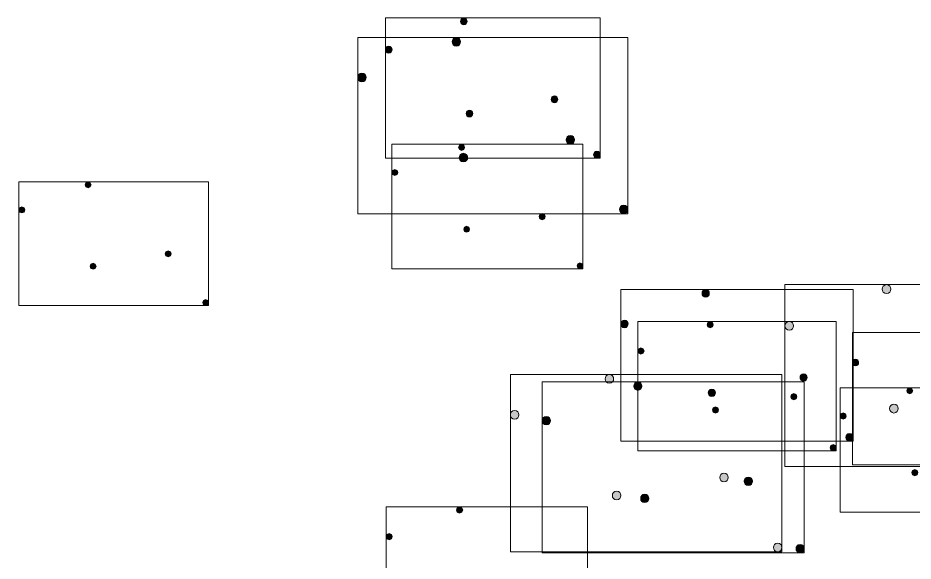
# Model space of a CAD drawing. Header units: inches. Extents: x -261 to 1116, y -954 to 202.
# Drawn here: x -261 to 347, y -244 to 125 of the extents above; entities that cross this region are included whole.
import ezdxf

# ---------------------------------------------------------------- set-up
doc = ezdxf.new("R2010")
doc.units = ezdxf.units.IN
doc.header["$MEASUREMENT"] = 0
doc.layers.add('Layer 1', color=7, linetype='Continuous')

# ---------------------------------------------------------------- blocks, each defined once
blk = doc.blocks.new('block 40')
at = {"layer": 'Layer 1', "true_color": 0x231f20}
h = blk.add_hatch(color=250, dxfattribs=at)
h.dxf.hatch_style = 2
edge = h.paths.add_edge_path()
edge.add_spline(control_points=[(399.63, -177.43), (402.3, -177.43), (402.3, -173.28), (399.63, -173.28), (396.97, -173.28), (396.96, -177.43), (399.63, -177.43), (399.63, -177.43), (399.63, -177.43), (399.63, -177.43)], knot_values=[0, 0, 0, 0, 1, 1, 1, 2, 2, 2, 3, 3, 3, 3], degree=3, periodic=1)
at = {"layer": 'Layer 1', "lineweight": 0}
blk.add_open_spline([(399.63, -177.43), (402.3, -177.43), (402.3, -173.28), (399.63, -173.28), (396.97, -173.28), (396.96, -177.43), (399.63, -177.43), (399.63, -177.43), (399.63, -177.43), (399.63, -177.43)], degree=3, knots=[0, 0, 0, 0, 1, 1, 1, 2, 2, 2, 3, 3, 3, 3], dxfattribs=at)
blk = doc.blocks.new('block 41')
at = {"layer": 'Layer 1', "true_color": 0x231f20}
h = blk.add_hatch(color=250, dxfattribs=at)
h.dxf.hatch_style = 2
edge = h.paths.add_edge_path()
edge.add_spline(control_points=[(425.26, -210.74), (427.92, -210.74), (427.93, -206.6), (425.26, -206.6), (422.59, -206.6), (422.59, -210.74), (425.26, -210.74), (425.26, -210.74), (425.26, -210.74), (425.26, -210.74)], knot_values=[0, 0, 0, 0, 1, 1, 1, 2, 2, 2, 3, 3, 3, 3], degree=3, periodic=1)
at = {"layer": 'Layer 1', "lineweight": 0}
blk.add_open_spline([(425.26, -210.74), (427.92, -210.74), (427.93, -206.6), (425.26, -206.6), (422.59, -206.6), (422.59, -210.74), (425.26, -210.74), (425.26, -210.74), (425.26, -210.74), (425.26, -210.74)], degree=3, knots=[0, 0, 0, 0, 1, 1, 1, 2, 2, 2, 3, 3, 3, 3], dxfattribs=at)
blk = doc.blocks.new('block 42')
at = {"layer": 'Layer 1', "true_color": 0x231f20}
h = blk.add_hatch(color=250, dxfattribs=at)
h.dxf.hatch_style = 2
edge = h.paths.add_edge_path()
edge.add_spline(control_points=[(348.38, -185.97), (351.04, -185.97), (351.05, -181.83), (348.38, -181.83), (345.71, -181.83), (345.71, -185.97), (348.38, -185.97), (348.38, -185.97), (348.38, -185.97), (348.38, -185.97)], knot_values=[0, 0, 0, 0, 1, 1, 1, 2, 2, 2, 3, 3, 3, 3], degree=3, periodic=1)
at = {"layer": 'Layer 1', "lineweight": 0}
blk.add_open_spline([(348.38, -185.97), (351.04, -185.97), (351.05, -181.83), (348.38, -181.83), (345.71, -181.83), (345.71, -185.97), (348.38, -185.97), (348.38, -185.97), (348.38, -185.97), (348.38, -185.97)], degree=3, knots=[0, 0, 0, 0, 1, 1, 1, 2, 2, 2, 3, 3, 3, 3], dxfattribs=at)
blk = doc.blocks.new('block 43')
at = {"layer": 'Layer 1', "true_color": 0x231f20}
h = blk.add_hatch(color=250, dxfattribs=at)
h.dxf.hatch_style = 2
edge = h.paths.add_edge_path()
edge.add_spline(control_points=[(344.96, -130.44), (347.63, -130.44), (347.63, -126.3), (344.96, -126.3), (342.29, -126.3), (342.29, -130.44), (344.96, -130.44), (344.96, -130.44), (344.96, -130.44), (344.96, -130.44)], knot_values=[0, 0, 0, 0, 1, 1, 1, 2, 2, 2, 3, 3, 3, 3], degree=3, periodic=1)
at = {"layer": 'Layer 1', "lineweight": 0}
blk.add_open_spline([(344.96, -130.44), (347.63, -130.44), (347.63, -126.3), (344.96, -126.3), (342.29, -126.3), (342.29, -130.44), (344.96, -130.44), (344.96, -130.44), (344.96, -130.44), (344.96, -130.44)], degree=3, knots=[0, 0, 0, 0, 1, 1, 1, 2, 2, 2, 3, 3, 3, 3], dxfattribs=at)
blk = doc.blocks.new('block 44')
at = {"layer": 'Layer 1', "true_color": 0x231f20}
h = blk.add_hatch(color=250, dxfattribs=at)
h.dxf.hatch_style = 2
edge = h.paths.add_edge_path()
edge.add_spline(control_points=[(299.68, -147.53), (302.35, -147.53), (302.36, -143.39), (299.68, -143.39), (297.02, -143.39), (297.01, -147.53), (299.68, -147.53), (299.68, -147.53), (299.68, -147.53), (299.68, -147.53)], knot_values=[0, 0, 0, 0, 1, 1, 1, 2, 2, 2, 3, 3, 3, 3], degree=3, periodic=1)
at = {"layer": 'Layer 1', "lineweight": 0}
blk.add_open_spline([(299.68, -147.53), (302.35, -147.53), (302.36, -143.39), (299.68, -143.39), (297.02, -143.39), (297.01, -147.53), (299.68, -147.53), (299.68, -147.53), (299.68, -147.53), (299.68, -147.53)], degree=3, knots=[0, 0, 0, 0, 1, 1, 1, 2, 2, 2, 3, 3, 3, 3], dxfattribs=at)
blk = doc.blocks.new('block 39')
at = {"layer": 'Layer 1', "lineweight": 0}
blk.add_lwpolyline([(297.68, -210.74), (427.26, -210.74), (427.26, -126.3), (297.68, -126.3), (297.68, -210.74)], dxfattribs=at)
at = {"layer": 'Layer 1'}
for name in ['block 43', 'block 44', 'block 40', 'block 42', 'block 41']:
    blk.add_blockref(name, (0, 0), dxfattribs=at)
blk = doc.blocks.new('block 52')
at = {"layer": 'Layer 1', "true_color": 0x231f20}
h = blk.add_hatch(color=250, dxfattribs=at)
h.dxf.hatch_style = 2
edge = h.paths.add_edge_path()
edge.add_spline(control_points=[(218.67, -190.17), (222.47, -190.17), (222.48, -184.27), (218.67, -184.27), (214.88, -184.27), (214.87, -190.17), (218.67, -190.17), (218.67, -190.17), (218.67, -190.17), (218.67, -190.17)], knot_values=[0, 0, 0, 0, 1, 1, 1, 2, 2, 2, 3, 3, 3, 3], degree=3, periodic=1)
at = {"layer": 'Layer 1', "lineweight": 0}
blk.add_open_spline([(218.67, -190.17), (222.47, -190.17), (222.48, -184.27), (218.67, -184.27), (214.88, -184.27), (214.87, -190.17), (218.67, -190.17), (218.67, -190.17), (218.67, -190.17), (218.67, -190.17)], degree=3, knots=[0, 0, 0, 0, 1, 1, 1, 2, 2, 2, 3, 3, 3, 3], dxfattribs=at)
blk = doc.blocks.new('block 53')
at = {"layer": 'Layer 1', "true_color": 0x231f20}
h = blk.add_hatch(color=250, dxfattribs=at)
h.dxf.hatch_style = 2
edge = h.paths.add_edge_path()
edge.add_spline(control_points=[(255.17, -237.61), (258.96, -237.61), (258.97, -231.71), (255.17, -231.71), (251.37, -231.71), (251.37, -237.61), (255.17, -237.61), (255.17, -237.61), (255.17, -237.61), (255.17, -237.61)], knot_values=[0, 0, 0, 0, 1, 1, 1, 2, 2, 2, 3, 3, 3, 3], degree=3, periodic=1)
at = {"layer": 'Layer 1', "lineweight": 0}
blk.add_open_spline([(255.17, -237.61), (258.96, -237.61), (258.97, -231.71), (255.17, -231.71), (251.37, -231.71), (251.37, -237.61), (255.17, -237.61), (255.17, -237.61), (255.17, -237.61), (255.17, -237.61)], degree=3, knots=[0, 0, 0, 0, 1, 1, 1, 2, 2, 2, 3, 3, 3, 3], dxfattribs=at)
blk = doc.blocks.new('block 54')
at = {"layer": 'Layer 1', "true_color": 0x231f20}
h = blk.add_hatch(color=250, dxfattribs=at)
h.dxf.hatch_style = 2
edge = h.paths.add_edge_path()
edge.add_spline(control_points=[(145.69, -202.33), (149.48, -202.33), (149.49, -196.43), (145.69, -196.43), (141.89, -196.43), (141.88, -202.33), (145.69, -202.33), (145.69, -202.33), (145.69, -202.33), (145.69, -202.33)], knot_values=[0, 0, 0, 0, 1, 1, 1, 2, 2, 2, 3, 3, 3, 3], degree=3, periodic=1)
at = {"layer": 'Layer 1', "lineweight": 0}
blk.add_open_spline([(145.69, -202.33), (149.48, -202.33), (149.49, -196.43), (145.69, -196.43), (141.89, -196.43), (141.88, -202.33), (145.69, -202.33), (145.69, -202.33), (145.69, -202.33), (145.69, -202.33)], degree=3, knots=[0, 0, 0, 0, 1, 1, 1, 2, 2, 2, 3, 3, 3, 3], dxfattribs=at)
blk = doc.blocks.new('block 55')
at = {"layer": 'Layer 1', "true_color": 0x231f20}
h = blk.add_hatch(color=250, dxfattribs=at)
h.dxf.hatch_style = 2
edge = h.paths.add_edge_path()
edge.add_spline(control_points=[(140.82, -123.26), (144.62, -123.26), (144.62, -117.36), (140.82, -117.36), (137.03, -117.36), (137.02, -123.26), (140.82, -123.26), (140.82, -123.26), (140.82, -123.26), (140.82, -123.26)], knot_values=[0, 0, 0, 0, 1, 1, 1, 2, 2, 2, 3, 3, 3, 3], degree=3, periodic=1)
at = {"layer": 'Layer 1', "lineweight": 0}
blk.add_open_spline([(140.82, -123.26), (144.62, -123.26), (144.62, -117.36), (140.82, -117.36), (137.03, -117.36), (137.02, -123.26), (140.82, -123.26), (140.82, -123.26), (140.82, -123.26), (140.82, -123.26)], degree=3, knots=[0, 0, 0, 0, 1, 1, 1, 2, 2, 2, 3, 3, 3, 3], dxfattribs=at)
blk = doc.blocks.new('block 56')
at = {"layer": 'Layer 1', "true_color": 0x231f20}
h = blk.add_hatch(color=250, dxfattribs=at)
h.dxf.hatch_style = 2
edge = h.paths.add_edge_path()
edge.add_spline(control_points=[(76.35, -147.59), (80.15, -147.59), (80.15, -141.69), (76.35, -141.69), (72.55, -141.69), (72.55, -147.59), (76.35, -147.59), (76.35, -147.59), (76.35, -147.59), (76.35, -147.59)], knot_values=[0, 0, 0, 0, 1, 1, 1, 2, 2, 2, 3, 3, 3, 3], degree=3, periodic=1)
at = {"layer": 'Layer 1', "lineweight": 0}
blk.add_open_spline([(76.35, -147.59), (80.15, -147.59), (80.15, -141.69), (76.35, -141.69), (72.55, -141.69), (72.55, -147.59), (76.35, -147.59), (76.35, -147.59), (76.35, -147.59), (76.35, -147.59)], degree=3, knots=[0, 0, 0, 0, 1, 1, 1, 2, 2, 2, 3, 3, 3, 3], dxfattribs=at)
blk = doc.blocks.new('block 51')
at = {"layer": 'Layer 1', "lineweight": 0}
blk.add_lwpolyline([(73.5, -237.61), (258.02, -237.61), (258.02, -117.36), (73.5, -117.36), (73.5, -237.61)], dxfattribs=at)
at = {"layer": 'Layer 1'}
for name in ['block 55', 'block 56', 'block 52', 'block 54', 'block 53']:
    blk.add_blockref(name, (0, 0), dxfattribs=at)
blk = doc.blocks.new('block 64')
at = {"layer": 'Layer 1', "true_color": 0x231f20}
h = blk.add_hatch(color=250, dxfattribs=at)
h.dxf.hatch_style = 2
edge = h.paths.add_edge_path()
edge.add_spline(control_points=[(235.22, -192.56), (238.88, -192.56), (238.88, -186.87), (235.22, -186.87), (231.56, -186.87), (231.55, -192.56), (235.22, -192.56), (235.22, -192.56), (235.22, -192.56), (235.22, -192.56)], knot_values=[0, 0, 0, 0, 1, 1, 1, 2, 2, 2, 3, 3, 3, 3], degree=3, periodic=1)
at = {"layer": 'Layer 1', "lineweight": 0}
blk.add_open_spline([(235.22, -192.56), (238.88, -192.56), (238.88, -186.87), (235.22, -186.87), (231.56, -186.87), (231.55, -192.56), (235.22, -192.56), (235.22, -192.56), (235.22, -192.56), (235.22, -192.56)], degree=3, knots=[0, 0, 0, 0, 1, 1, 1, 2, 2, 2, 3, 3, 3, 3], dxfattribs=at)
blk = doc.blocks.new('block 65')
at = {"layer": 'Layer 1', "true_color": 0x231f20}
h = blk.add_hatch(color=250, dxfattribs=at)
h.dxf.hatch_style = 2
edge = h.paths.add_edge_path()
edge.add_spline(control_points=[(270.41, -238.31), (274.07, -238.31), (274.08, -232.62), (270.41, -232.62), (266.75, -232.62), (266.75, -238.31), (270.41, -238.31), (270.41, -238.31), (270.41, -238.31), (270.41, -238.31)], knot_values=[0, 0, 0, 0, 1, 1, 1, 2, 2, 2, 3, 3, 3, 3], degree=3, periodic=1)
at = {"layer": 'Layer 1', "lineweight": 0}
blk.add_open_spline([(270.41, -238.31), (274.07, -238.31), (274.08, -232.62), (270.41, -232.62), (266.75, -232.62), (266.75, -238.31), (270.41, -238.31), (270.41, -238.31), (270.41, -238.31), (270.41, -238.31)], degree=3, knots=[0, 0, 0, 0, 1, 1, 1, 2, 2, 2, 3, 3, 3, 3], dxfattribs=at)
blk = doc.blocks.new('block 66')
at = {"layer": 'Layer 1', "true_color": 0x231f20}
h = blk.add_hatch(color=250, dxfattribs=at)
h.dxf.hatch_style = 2
edge = h.paths.add_edge_path()
edge.add_spline(control_points=[(164.83, -204.29), (168.49, -204.29), (168.49, -198.6), (164.83, -198.6), (161.16, -198.6), (161.16, -204.29), (164.83, -204.29), (164.83, -204.29), (164.83, -204.29), (164.83, -204.29)], knot_values=[0, 0, 0, 0, 1, 1, 1, 2, 2, 2, 3, 3, 3, 3], degree=3, periodic=1)
at = {"layer": 'Layer 1', "lineweight": 0}
blk.add_open_spline([(164.83, -204.29), (168.49, -204.29), (168.49, -198.6), (164.83, -198.6), (161.16, -198.6), (161.16, -204.29), (164.83, -204.29), (164.83, -204.29), (164.83, -204.29), (164.83, -204.29)], degree=3, knots=[0, 0, 0, 0, 1, 1, 1, 2, 2, 2, 3, 3, 3, 3], dxfattribs=at)
blk = doc.blocks.new('block 67')
at = {"layer": 'Layer 1', "true_color": 0x231f20}
h = blk.add_hatch(color=250, dxfattribs=at)
h.dxf.hatch_style = 2
edge = h.paths.add_edge_path()
edge.add_spline(control_points=[(160.13, -128.03), (163.79, -128.03), (163.8, -122.34), (160.13, -122.34), (156.47, -122.34), (156.47, -128.03), (160.13, -128.03), (160.13, -128.03), (160.13, -128.03), (160.13, -128.03)], knot_values=[0, 0, 0, 0, 1, 1, 1, 2, 2, 2, 3, 3, 3, 3], degree=3, periodic=1)
at = {"layer": 'Layer 1', "lineweight": 0}
blk.add_open_spline([(160.13, -128.03), (163.79, -128.03), (163.8, -122.34), (160.13, -122.34), (156.47, -122.34), (156.47, -128.03), (160.13, -128.03), (160.13, -128.03), (160.13, -128.03), (160.13, -128.03)], degree=3, knots=[0, 0, 0, 0, 1, 1, 1, 2, 2, 2, 3, 3, 3, 3], dxfattribs=at)
blk = doc.blocks.new('block 68')
at = {"layer": 'Layer 1', "true_color": 0x231f20}
h = blk.add_hatch(color=250, dxfattribs=at)
h.dxf.hatch_style = 2
edge = h.paths.add_edge_path()
edge.add_spline(control_points=[(97.95, -151.49), (101.61, -151.49), (101.62, -145.8), (97.95, -145.8), (94.29, -145.8), (94.29, -151.49), (97.95, -151.49), (97.95, -151.49), (97.95, -151.49), (97.95, -151.49)], knot_values=[0, 0, 0, 0, 1, 1, 1, 2, 2, 2, 3, 3, 3, 3], degree=3, periodic=1)
at = {"layer": 'Layer 1', "lineweight": 0}
blk.add_open_spline([(97.95, -151.49), (101.61, -151.49), (101.62, -145.8), (97.95, -145.8), (94.29, -145.8), (94.29, -151.49), (97.95, -151.49), (97.95, -151.49), (97.95, -151.49), (97.95, -151.49)], degree=3, knots=[0, 0, 0, 0, 1, 1, 1, 2, 2, 2, 3, 3, 3, 3], dxfattribs=at)
blk = doc.blocks.new('block 63')
at = {"layer": 'Layer 1', "lineweight": 0}
blk.add_lwpolyline([(95.2, -238.31), (273.16, -238.31), (273.16, -122.34), (95.2, -122.34), (95.2, -238.31)], dxfattribs=at)
at = {"layer": 'Layer 1'}
for name in ['block 67', 'block 68', 'block 64', 'block 66', 'block 65']:
    blk.add_blockref(name, (0, 0), dxfattribs=at)
blk = doc.blocks.new('block 88')
at = {"layer": 'Layer 1', "true_color": 0x231f20}
h = blk.add_hatch(color=250, dxfattribs=at)
h.dxf.hatch_style = 2
edge = h.paths.add_edge_path()
edge.add_spline(control_points=[(308.06, -111.37), (310.89, -111.37), (310.9, -106.96), (308.06, -106.96), (305.23, -106.96), (305.22, -111.37), (308.06, -111.37), (308.06, -111.37), (308.06, -111.37), (308.06, -111.37)], knot_values=[0, 0, 0, 0, 1, 1, 1, 2, 2, 2, 3, 3, 3, 3], degree=3, periodic=1)
at = {"layer": 'Layer 1', "lineweight": 0}
blk.add_open_spline([(308.06, -111.37), (310.89, -111.37), (310.9, -106.96), (308.06, -106.96), (305.23, -106.96), (305.22, -111.37), (308.06, -111.37), (308.06, -111.37), (308.06, -111.37), (308.06, -111.37)], degree=3, knots=[0, 0, 0, 0, 1, 1, 1, 2, 2, 2, 3, 3, 3, 3], dxfattribs=at)
blk = doc.blocks.new('block 228')
at = {"layer": 'Layer 1', "true_color": 0x231f20}
h = blk.add_hatch(color=250, dxfattribs=at)
h.dxf.hatch_style = 2
edge = h.paths.add_edge_path()
edge.add_spline(control_points=[(95.11, -12.19), (97.79, -12.19), (97.79, -8.04), (95.11, -8.04), (92.44, -8.04), (92.44, -12.19), (95.11, -12.19), (95.11, -12.19), (95.11, -12.19), (95.11, -12.19)], knot_values=[0, 0, 0, 0, 1, 1, 1, 2, 2, 2, 3, 3, 3, 3], degree=3, periodic=1)
at = {"layer": 'Layer 1', "lineweight": 0}
blk.add_open_spline([(95.11, -12.19), (97.79, -12.19), (97.79, -8.04), (95.11, -8.04), (92.44, -8.04), (92.44, -12.19), (95.11, -12.19), (95.11, -12.19), (95.11, -12.19), (95.11, -12.19)], degree=3, knots=[0, 0, 0, 0, 1, 1, 1, 2, 2, 2, 3, 3, 3, 3], dxfattribs=at)
blk = doc.blocks.new('block 229')
at = {"layer": 'Layer 1', "true_color": 0x231f20}
h = blk.add_hatch(color=250, dxfattribs=at)
h.dxf.hatch_style = 2
edge = h.paths.add_edge_path()
edge.add_spline(control_points=[(120.79, -45.57), (123.46, -45.57), (123.47, -41.42), (120.79, -41.42), (118.12, -41.42), (118.11, -45.57), (120.79, -45.57), (120.79, -45.57), (120.79, -45.57), (120.79, -45.57)], knot_values=[0, 0, 0, 0, 1, 1, 1, 2, 2, 2, 3, 3, 3, 3], degree=3, periodic=1)
at = {"layer": 'Layer 1', "lineweight": 0}
blk.add_open_spline([(120.79, -45.57), (123.46, -45.57), (123.47, -41.42), (120.79, -41.42), (118.12, -41.42), (118.11, -45.57), (120.79, -45.57), (120.79, -45.57), (120.79, -45.57), (120.79, -45.57)], degree=3, knots=[0, 0, 0, 0, 1, 1, 1, 2, 2, 2, 3, 3, 3, 3], dxfattribs=at)
blk = doc.blocks.new('block 230')
at = {"layer": 'Layer 1', "true_color": 0x231f20}
h = blk.add_hatch(color=250, dxfattribs=at)
h.dxf.hatch_style = 2
edge = h.paths.add_edge_path()
edge.add_spline(control_points=[(43.76, -20.75), (46.43, -20.75), (46.44, -16.6), (43.76, -16.6), (41.09, -16.6), (41.09, -20.75), (43.76, -20.75), (43.76, -20.75), (43.76, -20.75), (43.76, -20.75)], knot_values=[0, 0, 0, 0, 1, 1, 1, 2, 2, 2, 3, 3, 3, 3], degree=3, periodic=1)
at = {"layer": 'Layer 1', "lineweight": 0}
blk.add_open_spline([(43.76, -20.75), (46.43, -20.75), (46.44, -16.6), (43.76, -16.6), (41.09, -16.6), (41.09, -20.75), (43.76, -20.75), (43.76, -20.75), (43.76, -20.75), (43.76, -20.75)], degree=3, knots=[0, 0, 0, 0, 1, 1, 1, 2, 2, 2, 3, 3, 3, 3], dxfattribs=at)
blk = doc.blocks.new('block 231')
at = {"layer": 'Layer 1', "true_color": 0x231f20}
h = blk.add_hatch(color=250, dxfattribs=at)
h.dxf.hatch_style = 2
edge = h.paths.add_edge_path()
edge.add_spline(control_points=[(40.34, 34.88), (43.01, 34.88), (43.01, 39.03), (40.34, 39.03), (37.67, 39.03), (37.66, 34.88), (40.34, 34.88), (40.34, 34.88), (40.34, 34.88), (40.34, 34.88)], knot_values=[0, 0, 0, 0, 1, 1, 1, 2, 2, 2, 3, 3, 3, 3], degree=3, periodic=1)
at = {"layer": 'Layer 1', "lineweight": 0}
blk.add_open_spline([(40.34, 34.88), (43.01, 34.88), (43.01, 39.03), (40.34, 39.03), (37.67, 39.03), (37.66, 34.88), (40.34, 34.88), (40.34, 34.88), (40.34, 34.88), (40.34, 34.88)], degree=3, knots=[0, 0, 0, 0, 1, 1, 1, 2, 2, 2, 3, 3, 3, 3], dxfattribs=at)
blk = doc.blocks.new('block 232')
at = {"layer": 'Layer 1', "true_color": 0x231f20}
h = blk.add_hatch(color=250, dxfattribs=at)
h.dxf.hatch_style = 2
edge = h.paths.add_edge_path()
edge.add_spline(control_points=[(-5.02, 17.77), (-2.35, 17.77), (-2.35, 21.92), (-5.02, 21.92), (-7.69, 21.92), (-7.7, 17.77), (-5.02, 17.77), (-5.02, 17.77), (-5.02, 17.77), (-5.02, 17.77)], knot_values=[0, 0, 0, 0, 1, 1, 1, 2, 2, 2, 3, 3, 3, 3], degree=3, periodic=1)
at = {"layer": 'Layer 1', "lineweight": 0}
blk.add_open_spline([(-5.02, 17.77), (-2.35, 17.77), (-2.35, 21.92), (-5.02, 21.92), (-7.69, 21.92), (-7.7, 17.77), (-5.02, 17.77), (-5.02, 17.77), (-5.02, 17.77), (-5.02, 17.77)], degree=3, knots=[0, 0, 0, 0, 1, 1, 1, 2, 2, 2, 3, 3, 3, 3], dxfattribs=at)
blk = doc.blocks.new('block 233')
at = {"layer": 'Layer 1', "true_color": 0x231f20}
h = blk.add_hatch(color=250, dxfattribs=at)
h.dxf.hatch_style = 2
edge = h.paths.add_edge_path()
edge.add_spline(control_points=[(-159.12, -37.37), (-156.46, -37.37), (-156.46, -33.25), (-159.12, -33.25), (-161.77, -33.25), (-161.77, -37.37), (-159.12, -37.37), (-159.12, -37.37), (-159.12, -37.37), (-159.12, -37.37)], knot_values=[0, 0, 0, 0, 1, 1, 1, 2, 2, 2, 3, 3, 3, 3], degree=3, periodic=1)
at = {"layer": 'Layer 1', "lineweight": 0}
blk.add_open_spline([(-159.12, -37.37), (-156.46, -37.37), (-156.46, -33.25), (-159.12, -33.25), (-161.77, -33.25), (-161.77, -37.37), (-159.12, -37.37), (-159.12, -37.37), (-159.12, -37.37), (-159.12, -37.37)], degree=3, knots=[0, 0, 0, 0, 1, 1, 1, 2, 2, 2, 3, 3, 3, 3], dxfattribs=at)
blk = doc.blocks.new('block 234')
at = {"layer": 'Layer 1', "true_color": 0x231f20}
h = blk.add_hatch(color=250, dxfattribs=at)
h.dxf.hatch_style = 2
edge = h.paths.add_edge_path()
edge.add_spline(control_points=[(-133.61, -70.52), (-130.96, -70.52), (-130.96, -66.4), (-133.61, -66.4), (-136.27, -66.4), (-136.27, -70.52), (-133.61, -70.52), (-133.61, -70.52), (-133.61, -70.52), (-133.61, -70.52)], knot_values=[0, 0, 0, 0, 1, 1, 1, 2, 2, 2, 3, 3, 3, 3], degree=3, periodic=1)
at = {"layer": 'Layer 1', "lineweight": 0}
blk.add_open_spline([(-133.61, -70.52), (-130.96, -70.52), (-130.96, -66.4), (-133.61, -66.4), (-136.27, -66.4), (-136.27, -70.52), (-133.61, -70.52), (-133.61, -70.52), (-133.61, -70.52), (-133.61, -70.52)], degree=3, knots=[0, 0, 0, 0, 1, 1, 1, 2, 2, 2, 3, 3, 3, 3], dxfattribs=at)
blk = doc.blocks.new('block 235')
at = {"layer": 'Layer 1', "true_color": 0x231f20}
h = blk.add_hatch(color=250, dxfattribs=at)
h.dxf.hatch_style = 2
edge = h.paths.add_edge_path()
edge.add_spline(control_points=[(-210.12, -45.87), (-207.47, -45.87), (-207.46, -41.75), (-210.12, -41.75), (-212.77, -41.75), (-212.78, -45.87), (-210.12, -45.87), (-210.12, -45.87), (-210.12, -45.87), (-210.12, -45.87)], knot_values=[0, 0, 0, 0, 1, 1, 1, 2, 2, 2, 3, 3, 3, 3], degree=3, periodic=1)
at = {"layer": 'Layer 1', "lineweight": 0}
blk.add_open_spline([(-210.12, -45.87), (-207.47, -45.87), (-207.46, -41.75), (-210.12, -41.75), (-212.77, -41.75), (-212.78, -45.87), (-210.12, -45.87), (-210.12, -45.87), (-210.12, -45.87), (-210.12, -45.87)], degree=3, knots=[0, 0, 0, 0, 1, 1, 1, 2, 2, 2, 3, 3, 3, 3], dxfattribs=at)
blk = doc.blocks.new('block 236')
at = {"layer": 'Layer 1', "true_color": 0x231f20}
h = blk.add_hatch(color=250, dxfattribs=at)
h.dxf.hatch_style = 2
edge = h.paths.add_edge_path()
edge.add_spline(control_points=[(-213.52, 9.38), (-210.87, 9.38), (-210.86, 13.51), (-213.52, 13.51), (-216.17, 13.51), (-216.18, 9.38), (-213.52, 9.38), (-213.52, 9.38), (-213.52, 9.38), (-213.52, 9.38)], knot_values=[0, 0, 0, 0, 1, 1, 1, 2, 2, 2, 3, 3, 3, 3], degree=3, periodic=1)
at = {"layer": 'Layer 1', "lineweight": 0}
blk.add_open_spline([(-213.52, 9.38), (-210.87, 9.38), (-210.86, 13.51), (-213.52, 13.51), (-216.17, 13.51), (-216.18, 9.38), (-213.52, 9.38), (-213.52, 9.38), (-213.52, 9.38), (-213.52, 9.38)], degree=3, knots=[0, 0, 0, 0, 1, 1, 1, 2, 2, 2, 3, 3, 3, 3], dxfattribs=at)
blk = doc.blocks.new('block 237')
at = {"layer": 'Layer 1', "true_color": 0x231f20}
h = blk.add_hatch(color=250, dxfattribs=at)
h.dxf.hatch_style = 2
edge = h.paths.add_edge_path()
edge.add_spline(control_points=[(-258.57, -7.62), (-255.92, -7.62), (-255.92, -3.5), (-258.57, -3.5), (-261.23, -3.5), (-261.23, -7.62), (-258.57, -7.62), (-258.57, -7.62), (-258.57, -7.62), (-258.57, -7.62)], knot_values=[0, 0, 0, 0, 1, 1, 1, 2, 2, 2, 3, 3, 3, 3], degree=3, periodic=1)
at = {"layer": 'Layer 1', "lineweight": 0}
blk.add_open_spline([(-258.57, -7.62), (-255.92, -7.62), (-255.92, -3.5), (-258.57, -3.5), (-261.23, -3.5), (-261.23, -7.62), (-258.57, -7.62), (-258.57, -7.62), (-258.57, -7.62), (-258.57, -7.62)], degree=3, knots=[0, 0, 0, 0, 1, 1, 1, 2, 2, 2, 3, 3, 3, 3], dxfattribs=at)
blk = doc.blocks.new('block 274')
at = {"layer": 'Layer 1', "true_color": 0x231f20}
h = blk.add_hatch(color=250, dxfattribs=at)
h.dxf.hatch_style = 2
edge = h.paths.add_edge_path()
edge.add_spline(control_points=[(334.17, -143.44), (338.07, -143.44), (338.08, -137.39), (334.17, -137.39), (330.28, -137.39), (330.27, -143.44), (334.17, -143.44), (334.17, -143.44), (334.17, -143.44), (334.17, -143.44)], knot_values=[0, 0, 0, 0, 1, 1, 1, 2, 2, 2, 3, 3, 3, 3], degree=3, periodic=1)
at = {"layer": 'Layer 1', "lineweight": 0}
blk.add_open_spline([(334.17, -143.44), (338.07, -143.44), (338.08, -137.39), (334.17, -137.39), (330.28, -137.39), (330.27, -143.44), (334.17, -143.44), (334.17, -143.44), (334.17, -143.44), (334.17, -143.44)], degree=3, knots=[0, 0, 0, 0, 1, 1, 1, 2, 2, 2, 3, 3, 3, 3], dxfattribs=at)
blk = doc.blocks.new('block 275')
at = {"layer": 'Layer 1', "true_color": 0x231f20}
h = blk.add_hatch(color=250, dxfattribs=at)
h.dxf.hatch_style = 2
edge = h.paths.add_edge_path()
edge.add_spline(control_points=[(329.18, -62.32), (333.08, -62.32), (333.08, -56.27), (329.18, -56.27), (325.29, -56.27), (325.28, -62.32), (329.18, -62.32), (329.18, -62.32), (329.18, -62.32), (329.18, -62.32)], knot_values=[0, 0, 0, 0, 1, 1, 1, 2, 2, 2, 3, 3, 3, 3], degree=3, periodic=1)
at = {"layer": 'Layer 1', "lineweight": 0}
blk.add_open_spline([(329.18, -62.32), (333.08, -62.32), (333.08, -56.27), (329.18, -56.27), (325.29, -56.27), (325.28, -62.32), (329.18, -62.32), (329.18, -62.32), (329.18, -62.32), (329.18, -62.32)], degree=3, knots=[0, 0, 0, 0, 1, 1, 1, 2, 2, 2, 3, 3, 3, 3], dxfattribs=at)
blk = doc.blocks.new('block 276')
at = {"layer": 'Layer 1', "true_color": 0x231f20}
h = blk.add_hatch(color=250, dxfattribs=at)
h.dxf.hatch_style = 2
edge = h.paths.add_edge_path()
edge.add_spline(control_points=[(263.03, -87.28), (266.93, -87.28), (266.94, -81.23), (263.03, -81.23), (259.14, -81.23), (259.13, -87.28), (263.03, -87.28), (263.03, -87.28), (263.03, -87.28), (263.03, -87.28)], knot_values=[0, 0, 0, 0, 1, 1, 1, 2, 2, 2, 3, 3, 3, 3], degree=3, periodic=1)
at = {"layer": 'Layer 1', "lineweight": 0}
blk.add_open_spline([(263.03, -87.28), (266.93, -87.28), (266.94, -81.23), (263.03, -81.23), (259.14, -81.23), (259.13, -87.28), (263.03, -87.28), (263.03, -87.28), (263.03, -87.28), (263.03, -87.28)], degree=3, knots=[0, 0, 0, 0, 1, 1, 1, 2, 2, 2, 3, 3, 3, 3], dxfattribs=at)
blk = doc.blocks.new('block 419')
at = {"layer": 'Layer 1', "true_color": 0x231f20}
h = blk.add_hatch(color=250, dxfattribs=at)
h.dxf.hatch_style = 2
edge = h.paths.add_edge_path()
edge.add_spline(control_points=[(114.26, 39.13), (118.04, 39.13), (118.04, 45), (114.26, 45), (110.48, 45), (110.47, 39.13), (114.26, 39.13), (114.26, 39.13), (114.26, 39.13), (114.26, 39.13)], knot_values=[0, 0, 0, 0, 1, 1, 1, 2, 2, 2, 3, 3, 3, 3], degree=3, periodic=1)
at = {"layer": 'Layer 1', "lineweight": 0}
blk.add_open_spline([(114.26, 39.13), (118.04, 39.13), (118.04, 45), (114.26, 45), (110.48, 45), (110.47, 39.13), (114.26, 39.13), (114.26, 39.13), (114.26, 39.13), (114.26, 39.13)], degree=3, knots=[0, 0, 0, 0, 1, 1, 1, 2, 2, 2, 3, 3, 3, 3], dxfattribs=at)
blk = doc.blocks.new('block 420')
at = {"layer": 'Layer 1', "true_color": 0x231f20}
h = blk.add_hatch(color=250, dxfattribs=at)
h.dxf.hatch_style = 2
edge = h.paths.add_edge_path()
edge.add_spline(control_points=[(150.58, -8.1), (154.36, -8.1), (154.37, -2.22), (150.58, -2.22), (146.8, -2.22), (146.8, -8.1), (150.58, -8.1), (150.58, -8.1), (150.58, -8.1), (150.58, -8.1)], knot_values=[0, 0, 0, 0, 1, 1, 1, 2, 2, 2, 3, 3, 3, 3], degree=3, periodic=1)
at = {"layer": 'Layer 1', "lineweight": 0}
blk.add_open_spline([(150.58, -8.1), (154.36, -8.1), (154.37, -2.22), (150.58, -2.22), (146.8, -2.22), (146.8, -8.1), (150.58, -8.1), (150.58, -8.1), (150.58, -8.1), (150.58, -8.1)], degree=3, knots=[0, 0, 0, 0, 1, 1, 1, 2, 2, 2, 3, 3, 3, 3], dxfattribs=at)
blk = doc.blocks.new('block 421')
at = {"layer": 'Layer 1', "true_color": 0x231f20}
h = blk.add_hatch(color=250, dxfattribs=at)
h.dxf.hatch_style = 2
edge = h.paths.add_edge_path()
edge.add_spline(control_points=[(41.61, 27.02), (45.39, 27.02), (45.39, 32.89), (41.61, 32.89), (37.83, 32.89), (37.82, 27.02), (41.61, 27.02), (41.61, 27.02), (41.61, 27.02), (41.61, 27.02)], knot_values=[0, 0, 0, 0, 1, 1, 1, 2, 2, 2, 3, 3, 3, 3], degree=3, periodic=1)
at = {"layer": 'Layer 1', "lineweight": 0}
blk.add_open_spline([(41.61, 27.02), (45.39, 27.02), (45.39, 32.89), (41.61, 32.89), (37.83, 32.89), (37.82, 27.02), (41.61, 27.02), (41.61, 27.02), (41.61, 27.02), (41.61, 27.02)], degree=3, knots=[0, 0, 0, 0, 1, 1, 1, 2, 2, 2, 3, 3, 3, 3], dxfattribs=at)
blk = doc.blocks.new('block 422')
at = {"layer": 'Layer 1', "true_color": 0x231f20}
h = blk.add_hatch(color=250, dxfattribs=at)
h.dxf.hatch_style = 2
edge = h.paths.add_edge_path()
edge.add_spline(control_points=[(36.77, 105.72), (40.54, 105.72), (40.55, 111.59), (36.77, 111.59), (32.99, 111.59), (32.98, 105.72), (36.77, 105.72), (36.77, 105.72), (36.77, 105.72), (36.77, 105.72)], knot_values=[0, 0, 0, 0, 1, 1, 1, 2, 2, 2, 3, 3, 3, 3], degree=3, periodic=1)
at = {"layer": 'Layer 1', "lineweight": 0}
blk.add_open_spline([(36.77, 105.72), (40.54, 105.72), (40.55, 111.59), (36.77, 111.59), (32.99, 111.59), (32.98, 105.72), (36.77, 105.72), (36.77, 105.72), (36.77, 105.72), (36.77, 105.72)], degree=3, knots=[0, 0, 0, 0, 1, 1, 1, 2, 2, 2, 3, 3, 3, 3], dxfattribs=at)
blk = doc.blocks.new('block 423')
at = {"layer": 'Layer 1', "true_color": 0x231f20}
h = blk.add_hatch(color=250, dxfattribs=at)
h.dxf.hatch_style = 2
edge = h.paths.add_edge_path()
edge.add_spline(control_points=[(-27.41, 81.5), (-23.63, 81.5), (-23.62, 87.38), (-27.41, 87.38), (-31.19, 87.38), (-31.19, 81.5), (-27.41, 81.5), (-27.41, 81.5), (-27.41, 81.5), (-27.41, 81.5)], knot_values=[0, 0, 0, 0, 1, 1, 1, 2, 2, 2, 3, 3, 3, 3], degree=3, periodic=1)
at = {"layer": 'Layer 1', "lineweight": 0}
blk.add_open_spline([(-27.41, 81.5), (-23.63, 81.5), (-23.62, 87.38), (-27.41, 87.38), (-31.19, 87.38), (-31.19, 81.5), (-27.41, 81.5), (-27.41, 81.5), (-27.41, 81.5), (-27.41, 81.5)], degree=3, knots=[0, 0, 0, 0, 1, 1, 1, 2, 2, 2, 3, 3, 3, 3], dxfattribs=at)
blk = doc.blocks.new('block 424')
at = {"layer": 'Layer 1', "true_color": 0x231f20}
h = blk.add_hatch(color=250, dxfattribs=at)
h.dxf.hatch_style = 2
edge = h.paths.add_edge_path()
edge.add_spline(control_points=[(103.47, 67.19), (106.48, 67.19), (106.48, 71.86), (103.47, 71.86), (100.47, 71.86), (100.46, 67.19), (103.47, 67.19), (103.47, 67.19), (103.47, 67.19), (103.47, 67.19)], knot_values=[0, 0, 0, 0, 1, 1, 1, 2, 2, 2, 3, 3, 3, 3], degree=3, periodic=1)
at = {"layer": 'Layer 1', "lineweight": 0}
blk.add_open_spline([(103.47, 67.19), (106.48, 67.19), (106.48, 71.86), (103.47, 71.86), (100.47, 71.86), (100.46, 67.19), (103.47, 67.19), (103.47, 67.19), (103.47, 67.19), (103.47, 67.19)], degree=3, knots=[0, 0, 0, 0, 1, 1, 1, 2, 2, 2, 3, 3, 3, 3], dxfattribs=at)
blk = doc.blocks.new('block 425')
at = {"layer": 'Layer 1', "true_color": 0x231f20}
h = blk.add_hatch(color=250, dxfattribs=at)
h.dxf.hatch_style = 2
edge = h.paths.add_edge_path()
edge.add_spline(control_points=[(132.36, 29.64), (135.36, 29.64), (135.37, 34.31), (132.36, 34.31), (129.35, 34.31), (129.35, 29.64), (132.36, 29.64), (132.36, 29.64), (132.36, 29.64), (132.36, 29.64)], knot_values=[0, 0, 0, 0, 1, 1, 1, 2, 2, 2, 3, 3, 3, 3], degree=3, periodic=1)
at = {"layer": 'Layer 1', "lineweight": 0}
blk.add_open_spline([(132.36, 29.64), (135.36, 29.64), (135.37, 34.31), (132.36, 34.31), (129.35, 34.31), (129.35, 29.64), (132.36, 29.64), (132.36, 29.64), (132.36, 29.64), (132.36, 29.64)], degree=3, knots=[0, 0, 0, 0, 1, 1, 1, 2, 2, 2, 3, 3, 3, 3], dxfattribs=at)
blk = doc.blocks.new('block 426')
at = {"layer": 'Layer 1', "true_color": 0x231f20}
h = blk.add_hatch(color=250, dxfattribs=at)
h.dxf.hatch_style = 2
edge = h.paths.add_edge_path()
edge.add_spline(control_points=[(45.7, 57.56), (48.71, 57.56), (48.71, 62.23), (45.7, 62.23), (42.7, 62.23), (42.69, 57.56), (45.7, 57.56), (45.7, 57.56), (45.7, 57.56), (45.7, 57.56)], knot_values=[0, 0, 0, 0, 1, 1, 1, 2, 2, 2, 3, 3, 3, 3], degree=3, periodic=1)
at = {"layer": 'Layer 1', "lineweight": 0}
blk.add_open_spline([(45.7, 57.56), (48.71, 57.56), (48.71, 62.23), (45.7, 62.23), (42.7, 62.23), (42.69, 57.56), (45.7, 57.56), (45.7, 57.56), (45.7, 57.56), (45.7, 57.56)], degree=3, knots=[0, 0, 0, 0, 1, 1, 1, 2, 2, 2, 3, 3, 3, 3], dxfattribs=at)
blk = doc.blocks.new('block 427')
at = {"layer": 'Layer 1', "true_color": 0x231f20}
h = blk.add_hatch(color=250, dxfattribs=at)
h.dxf.hatch_style = 2
edge = h.paths.add_edge_path()
edge.add_spline(control_points=[(41.85, 120.15), (44.85, 120.15), (44.86, 124.82), (41.85, 124.82), (38.84, 124.82), (38.84, 120.15), (41.85, 120.15), (41.85, 120.15), (41.85, 120.15), (41.85, 120.15)], knot_values=[0, 0, 0, 0, 1, 1, 1, 2, 2, 2, 3, 3, 3, 3], degree=3, periodic=1)
at = {"layer": 'Layer 1', "lineweight": 0}
blk.add_open_spline([(41.85, 120.15), (44.85, 120.15), (44.86, 124.82), (41.85, 124.82), (38.84, 124.82), (38.84, 120.15), (41.85, 120.15), (41.85, 120.15), (41.85, 120.15), (41.85, 120.15)], degree=3, knots=[0, 0, 0, 0, 1, 1, 1, 2, 2, 2, 3, 3, 3, 3], dxfattribs=at)
blk = doc.blocks.new('block 428')
at = {"layer": 'Layer 1', "true_color": 0x231f20}
h = blk.add_hatch(color=250, dxfattribs=at)
h.dxf.hatch_style = 2
edge = h.paths.add_edge_path()
edge.add_spline(control_points=[(-9.18, 100.89), (-6.18, 100.89), (-6.17, 105.56), (-9.18, 105.56), (-12.19, 105.56), (-12.19, 100.89), (-9.18, 100.89), (-9.18, 100.89), (-9.18, 100.89), (-9.18, 100.89)], knot_values=[0, 0, 0, 0, 1, 1, 1, 2, 2, 2, 3, 3, 3, 3], degree=3, periodic=1)
at = {"layer": 'Layer 1', "lineweight": 0}
blk.add_open_spline([(-9.18, 100.89), (-6.18, 100.89), (-6.17, 105.56), (-9.18, 105.56), (-12.19, 105.56), (-12.19, 100.89), (-9.18, 100.89), (-9.18, 100.89), (-9.18, 100.89), (-9.18, 100.89)], degree=3, knots=[0, 0, 0, 0, 1, 1, 1, 2, 2, 2, 3, 3, 3, 3], dxfattribs=at)
blk = doc.blocks.new('block 444')
at = {"layer": 'Layer 1', "true_color": 0x231f20}
h = blk.add_hatch(color=250, dxfattribs=at)
h.dxf.hatch_style = 2
edge = h.paths.add_edge_path()
edge.add_spline(control_points=[(272.82, -121.9), (276.06, -121.9), (276.07, -116.85), (272.82, -116.85), (269.57, -116.85), (269.56, -121.9), (272.82, -121.9), (272.82, -121.9), (272.82, -121.9), (272.82, -121.9)], knot_values=[0, 0, 0, 0, 1, 1, 1, 2, 2, 2, 3, 3, 3, 3], degree=3, periodic=1)
at = {"layer": 'Layer 1', "lineweight": 0}
blk.add_open_spline([(272.82, -121.9), (276.06, -121.9), (276.07, -116.85), (272.82, -116.85), (269.57, -116.85), (269.56, -121.9), (272.82, -121.9), (272.82, -121.9), (272.82, -121.9), (272.82, -121.9)], degree=3, knots=[0, 0, 0, 0, 1, 1, 1, 2, 2, 2, 3, 3, 3, 3], dxfattribs=at)
blk = doc.blocks.new('block 445')
at = {"layer": 'Layer 1', "true_color": 0x231f20}
h = blk.add_hatch(color=250, dxfattribs=at)
h.dxf.hatch_style = 2
edge = h.paths.add_edge_path()
edge.add_spline(control_points=[(304.02, -162.46), (307.27, -162.46), (307.27, -157.42), (304.02, -157.42), (300.78, -157.42), (300.77, -162.46), (304.02, -162.46), (304.02, -162.46), (304.02, -162.46), (304.02, -162.46)], knot_values=[0, 0, 0, 0, 1, 1, 1, 2, 2, 2, 3, 3, 3, 3], degree=3, periodic=1)
at = {"layer": 'Layer 1', "lineweight": 0}
blk.add_open_spline([(304.02, -162.46), (307.27, -162.46), (307.27, -157.42), (304.02, -157.42), (300.78, -157.42), (300.77, -162.46), (304.02, -162.46), (304.02, -162.46), (304.02, -162.46), (304.02, -162.46)], degree=3, knots=[0, 0, 0, 0, 1, 1, 1, 2, 2, 2, 3, 3, 3, 3], dxfattribs=at)
blk = doc.blocks.new('block 446')
at = {"layer": 'Layer 1', "true_color": 0x231f20}
h = blk.add_hatch(color=250, dxfattribs=at)
h.dxf.hatch_style = 2
edge = h.paths.add_edge_path()
edge.add_spline(control_points=[(210.4, -132.3), (213.65, -132.3), (213.66, -127.25), (210.4, -127.25), (207.16, -127.25), (207.15, -132.3), (210.4, -132.3), (210.4, -132.3), (210.4, -132.3), (210.4, -132.3)], knot_values=[0, 0, 0, 0, 1, 1, 1, 2, 2, 2, 3, 3, 3, 3], degree=3, periodic=1)
at = {"layer": 'Layer 1', "lineweight": 0}
blk.add_open_spline([(210.4, -132.3), (213.65, -132.3), (213.66, -127.25), (210.4, -127.25), (207.16, -127.25), (207.15, -132.3), (210.4, -132.3), (210.4, -132.3), (210.4, -132.3), (210.4, -132.3)], degree=3, knots=[0, 0, 0, 0, 1, 1, 1, 2, 2, 2, 3, 3, 3, 3], dxfattribs=at)
blk = doc.blocks.new('block 447')
at = {"layer": 'Layer 1', "true_color": 0x231f20}
h = blk.add_hatch(color=250, dxfattribs=at)
h.dxf.hatch_style = 2
edge = h.paths.add_edge_path()
edge.add_spline(control_points=[(206.24, -64.68), (209.49, -64.68), (209.49, -59.64), (206.24, -59.64), (203, -59.64), (202.99, -64.68), (206.24, -64.68), (206.24, -64.68), (206.24, -64.68), (206.24, -64.68)], knot_values=[0, 0, 0, 0, 1, 1, 1, 2, 2, 2, 3, 3, 3, 3], degree=3, periodic=1)
at = {"layer": 'Layer 1', "lineweight": 0}
blk.add_open_spline([(206.24, -64.68), (209.49, -64.68), (209.49, -59.64), (206.24, -59.64), (203, -59.64), (202.99, -64.68), (206.24, -64.68), (206.24, -64.68), (206.24, -64.68), (206.24, -64.68)], degree=3, knots=[0, 0, 0, 0, 1, 1, 1, 2, 2, 2, 3, 3, 3, 3], dxfattribs=at)
blk = doc.blocks.new('block 448')
at = {"layer": 'Layer 1', "true_color": 0x231f20}
h = blk.add_hatch(color=250, dxfattribs=at)
h.dxf.hatch_style = 2
edge = h.paths.add_edge_path()
edge.add_spline(control_points=[(151.11, -85.49), (154.36, -85.49), (154.36, -80.44), (151.11, -80.44), (147.87, -80.44), (147.86, -85.49), (151.11, -85.49), (151.11, -85.49), (151.11, -85.49), (151.11, -85.49)], knot_values=[0, 0, 0, 0, 1, 1, 1, 2, 2, 2, 3, 3, 3, 3], degree=3, periodic=1)
at = {"layer": 'Layer 1', "lineweight": 0}
blk.add_open_spline([(151.11, -85.49), (154.36, -85.49), (154.36, -80.44), (151.11, -80.44), (147.87, -80.44), (147.86, -85.49), (151.11, -85.49), (151.11, -85.49), (151.11, -85.49), (151.11, -85.49)], degree=3, knots=[0, 0, 0, 0, 1, 1, 1, 2, 2, 2, 3, 3, 3, 3], dxfattribs=at)
blk = doc.blocks.new('block 449')
at = {"layer": 'Layer 1', "true_color": 0x231f20}
h = blk.add_hatch(color=250, dxfattribs=at)
h.dxf.hatch_style = 2
edge = h.paths.add_edge_path()
edge.add_spline(control_points=[(266.22, -134.54), (268.99, -134.54), (269, -130.23), (266.22, -130.23), (263.45, -130.23), (263.44, -134.54), (266.22, -134.54), (266.22, -134.54), (266.22, -134.54), (266.22, -134.54)], knot_values=[0, 0, 0, 0, 1, 1, 1, 2, 2, 2, 3, 3, 3, 3], degree=3, periodic=1)
at = {"layer": 'Layer 1', "lineweight": 0}
blk.add_open_spline([(266.22, -134.54), (268.99, -134.54), (269, -130.23), (266.22, -130.23), (263.45, -130.23), (263.44, -134.54), (266.22, -134.54), (266.22, -134.54), (266.22, -134.54), (266.22, -134.54)], degree=3, knots=[0, 0, 0, 0, 1, 1, 1, 2, 2, 2, 3, 3, 3, 3], dxfattribs=at)
blk = doc.blocks.new('block 450')
at = {"layer": 'Layer 1', "true_color": 0x231f20}
h = blk.add_hatch(color=250, dxfattribs=at)
h.dxf.hatch_style = 2
edge = h.paths.add_edge_path()
edge.add_spline(control_points=[(292.88, -169.2), (295.65, -169.2), (295.65, -164.89), (292.88, -164.89), (290.1, -164.89), (290.1, -169.2), (292.88, -169.2), (292.88, -169.2), (292.88, -169.2), (292.88, -169.2)], knot_values=[0, 0, 0, 0, 1, 1, 1, 2, 2, 2, 3, 3, 3, 3], degree=3, periodic=1)
at = {"layer": 'Layer 1', "lineweight": 0}
blk.add_open_spline([(292.88, -169.2), (295.65, -169.2), (295.65, -164.89), (292.88, -164.89), (290.1, -164.89), (290.1, -169.2), (292.88, -169.2), (292.88, -169.2), (292.88, -169.2), (292.88, -169.2)], degree=3, knots=[0, 0, 0, 0, 1, 1, 1, 2, 2, 2, 3, 3, 3, 3], dxfattribs=at)
blk = doc.blocks.new('block 451')
at = {"layer": 'Layer 1', "true_color": 0x231f20}
h = blk.add_hatch(color=250, dxfattribs=at)
h.dxf.hatch_style = 2
edge = h.paths.add_edge_path()
edge.add_spline(control_points=[(212.91, -143.43), (215.68, -143.43), (215.68, -139.12), (212.91, -139.12), (210.13, -139.12), (210.13, -143.43), (212.91, -143.43), (212.91, -143.43), (212.91, -143.43), (212.91, -143.43)], knot_values=[0, 0, 0, 0, 1, 1, 1, 2, 2, 2, 3, 3, 3, 3], degree=3, periodic=1)
at = {"layer": 'Layer 1', "lineweight": 0}
blk.add_open_spline([(212.91, -143.43), (215.68, -143.43), (215.68, -139.12), (212.91, -139.12), (210.13, -139.12), (210.13, -143.43), (212.91, -143.43), (212.91, -143.43), (212.91, -143.43), (212.91, -143.43)], degree=3, knots=[0, 0, 0, 0, 1, 1, 1, 2, 2, 2, 3, 3, 3, 3], dxfattribs=at)
blk = doc.blocks.new('block 452')
at = {"layer": 'Layer 1', "true_color": 0x231f20}
h = blk.add_hatch(color=250, dxfattribs=at)
h.dxf.hatch_style = 2
edge = h.paths.add_edge_path()
edge.add_spline(control_points=[(209.35, -85.67), (212.12, -85.67), (212.13, -81.36), (209.35, -81.36), (206.58, -81.36), (206.57, -85.67), (209.35, -85.67), (209.35, -85.67), (209.35, -85.67), (209.35, -85.67)], knot_values=[0, 0, 0, 0, 1, 1, 1, 2, 2, 2, 3, 3, 3, 3], degree=3, periodic=1)
at = {"layer": 'Layer 1', "lineweight": 0}
blk.add_open_spline([(209.35, -85.67), (212.12, -85.67), (212.13, -81.36), (209.35, -81.36), (206.58, -81.36), (206.57, -85.67), (209.35, -85.67), (209.35, -85.67), (209.35, -85.67), (209.35, -85.67)], degree=3, knots=[0, 0, 0, 0, 1, 1, 1, 2, 2, 2, 3, 3, 3, 3], dxfattribs=at)
blk = doc.blocks.new('block 453')
at = {"layer": 'Layer 1', "true_color": 0x231f20}
h = blk.add_hatch(color=250, dxfattribs=at)
h.dxf.hatch_style = 2
edge = h.paths.add_edge_path()
edge.add_spline(control_points=[(162.26, -103.44), (165.03, -103.44), (165.04, -99.13), (162.26, -99.13), (159.49, -99.13), (159.48, -103.44), (162.26, -103.44), (162.26, -103.44), (162.26, -103.44), (162.26, -103.44)], knot_values=[0, 0, 0, 0, 1, 1, 1, 2, 2, 2, 3, 3, 3, 3], degree=3, periodic=1)
at = {"layer": 'Layer 1', "lineweight": 0}
blk.add_open_spline([(162.26, -103.44), (165.03, -103.44), (165.04, -99.13), (162.26, -99.13), (159.49, -99.13), (159.48, -103.44), (162.26, -103.44), (162.26, -103.44), (162.26, -103.44), (162.26, -103.44)], degree=3, knots=[0, 0, 0, 0, 1, 1, 1, 2, 2, 2, 3, 3, 3, 3], dxfattribs=at)
blk = doc.blocks.new('block 457')
at = {"layer": 'Layer 1', "true_color": 0x231f20}
h = blk.add_hatch(color=250, dxfattribs=at)
h.dxf.hatch_style = 2
edge = h.paths.add_edge_path()
edge.add_spline(control_points=[(38.97, -211.48), (41.78, -211.48), (41.79, -207.1), (38.97, -207.1), (36.15, -207.1), (36.15, -211.48), (38.97, -211.48), (38.97, -211.48), (38.97, -211.48), (38.97, -211.48)], knot_values=[0, 0, 0, 0, 1, 1, 1, 2, 2, 2, 3, 3, 3, 3], degree=3, periodic=1)
at = {"layer": 'Layer 1', "lineweight": 0}
blk.add_open_spline([(38.97, -211.48), (41.78, -211.48), (41.79, -207.1), (38.97, -207.1), (36.15, -207.1), (36.15, -211.48), (38.97, -211.48), (38.97, -211.48), (38.97, -211.48), (38.97, -211.48)], degree=3, knots=[0, 0, 0, 0, 1, 1, 1, 2, 2, 2, 3, 3, 3, 3], dxfattribs=at)
blk = doc.blocks.new('block 458')
at = {"layer": 'Layer 1', "true_color": 0x231f20}
h = blk.add_hatch(color=250, dxfattribs=at)
h.dxf.hatch_style = 2
edge = h.paths.add_edge_path()
edge.add_spline(control_points=[(-8.85, -229.53), (-6.04, -229.53), (-6.03, -225.15), (-8.85, -225.15), (-11.67, -225.15), (-11.67, -229.53), (-8.85, -229.53), (-8.85, -229.53), (-8.85, -229.53), (-8.85, -229.53)], knot_values=[0, 0, 0, 0, 1, 1, 1, 2, 2, 2, 3, 3, 3, 3], degree=3, periodic=1)
at = {"layer": 'Layer 1', "lineweight": 0}
blk.add_open_spline([(-8.85, -229.53), (-6.04, -229.53), (-6.03, -225.15), (-8.85, -225.15), (-11.67, -225.15), (-11.67, -229.53), (-8.85, -229.53), (-8.85, -229.53), (-8.85, -229.53), (-8.85, -229.53)], degree=3, knots=[0, 0, 0, 0, 1, 1, 1, 2, 2, 2, 3, 3, 3, 3], dxfattribs=at)

msp = doc.modelspace()

# ---------------------------------------------------------------- linework, layer by layer
at = {"layer": 'Layer 1', "lineweight": 0}
for points in [[(-11.44, 29.64), (134.61, 29.64), (134.61, 124.82), (-11.44, 124.82), (-11.44, 29.64)], [(-30.24, -8.1), (153.42, -8.1), (153.42, 111.59), (-30.24, 111.59), (-30.24, -8.1)], [(-7.03, -45.57), (122.8, -45.57), (122.8, 39.03), (-7.03, 39.03), (-7.03, -45.57)], [(-260.56, -70.52), (-131.62, -70.52), (-131.62, 13.51), (-260.56, 13.51), (-260.56, -70.52)], [(148.68, -162.46), (306.46, -162.46), (306.46, -59.64), (148.68, -59.64), (148.68, -162.46)], [(260.11, -179.64), (449.42, -179.64), (449.42, -56.27), (260.11, -56.27), (260.11, -179.64)], [(160.18, -169.2), (294.96, -169.2), (294.96, -81.36), (160.18, -81.36), (160.18, -169.2)], [(305.93, -178.53), (443.61, -178.53), (443.61, -88.81), (305.93, -88.81), (305.93, -178.53)], [(-10.97, -296.29), (125.89, -296.29), (125.89, -207.1), (-10.97, -207.1), (-10.97, -296.29)]]:
    msp.add_lwpolyline(points, dxfattribs=at)

# ---------------------------------------------------------------- block references
at = {"layer": 'Layer 1'}
for name in ['block 427', 'block 422', 'block 428', 'block 423', 'block 424', 'block 426', 'block 419', 'block 231', 'block 421', 'block 425', 'block 232', 'block 236', 'block 237', 'block 420', 'block 228', 'block 230', 'block 233', 'block 235', 'block 229', 'block 447', 'block 275', 'block 234', 'block 448', 'block 452', 'block 276', 'block 453', 'block 88', 'block 51', 'block 444', 'block 63', 'block 446', 'block 39', 'block 449', 'block 451', 'block 274', 'block 445', 'block 450', 'block 457', 'block 458']:
    msp.add_blockref(name, (0, 0), dxfattribs=at)

doc.saveas('drawing.dxf')
